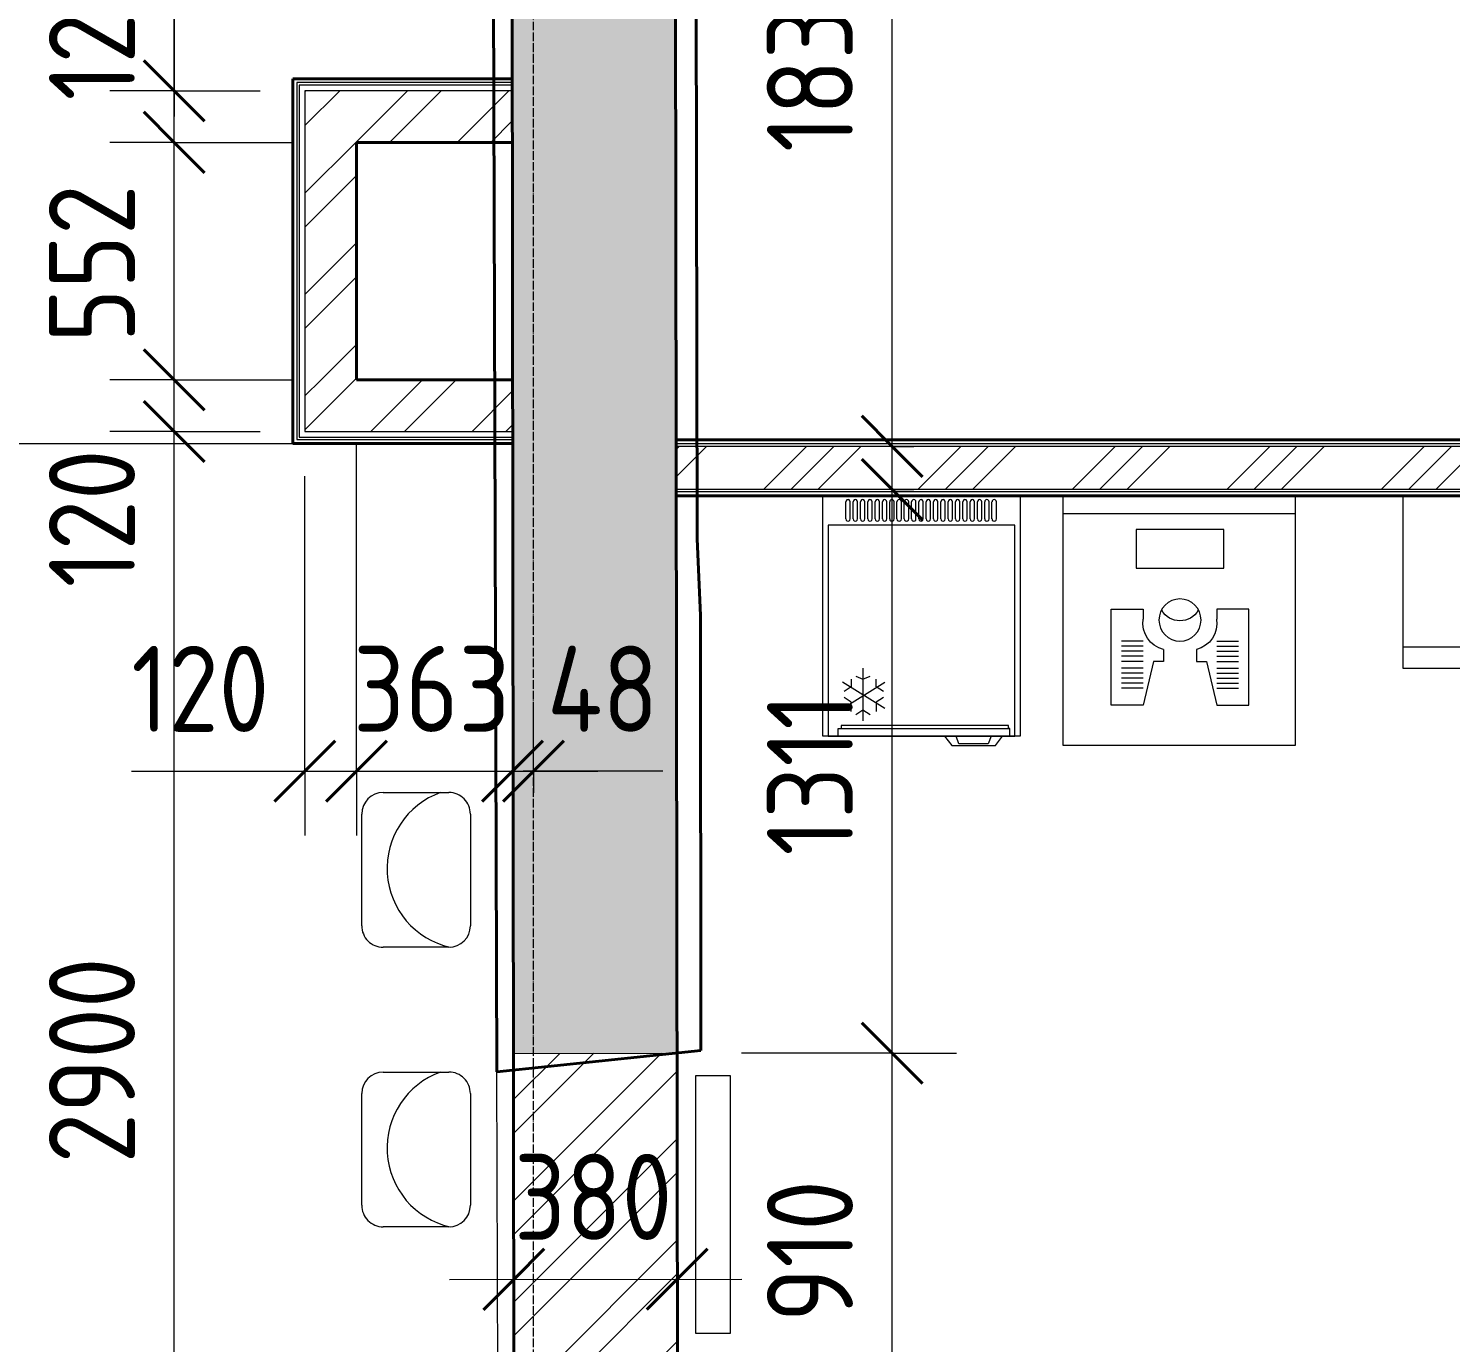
# Model space of a CAD drawing. Header units: millimetres. Extents: x -11886 to 68941, y -8130 to 45506.
# Drawn here: x 48235 to 51543, y 14618 to 17674 of the extents above; entities that cross this region are included whole.
import ezdxf

# ---------------------------------------------------------------- set-up
doc = ezdxf.new("R2010")
doc.units = ezdxf.units.MM
doc.linetypes.add('ADSK_Линия сетки', pattern=[25, 20, -2.5, 0, -2.5])
for name, color, linetype, lineweight in [('Оси', 7, 'Continuous', 9), ('Перекрытие', 7, 'Continuous', 18), ('Размеры', 7, 'Continuous', 9), ('Размеры-100', 7, 'Continuous', 9), ('Стены', 7, 'Continuous', 18), ('Стены внутренние', 7, 'Continuous', 18), ('Стены штриховка', 7, 'Continuous', 18)]:
    doc.layers.add(name, color=color, linetype=linetype, lineweight=lineweight)
for name, color, linetype, lineweight, true_color in [('Стены разрез', 7, 'Continuous', 40, 0xbb5389), ('ТХ', 5, 'Continuous', 9, 0x0000ff), ('ТХ 1 этаж_dwg', 7, 'Continuous', 9, 0x767676)]:
    doc.layers.add(name, color=color, linetype=linetype, lineweight=lineweight, true_color=true_color)
doc.styles.add('GOST Common_1', font='GOST_Common.ttf', dxfattribs={"width": 0.9, "height": 200})
doc.dimstyles.new('ADSK_Основной_2_мм_Округление_до_1_мм_1', dxfattribs={"dimscale": 304.8, "dimtxt": 201.142999, "dimasz": 0.463911, "dimexe": 0.492126, "dimexo": 0.492126, "dimgap": 0.098425, "dimtad": 1, "dimdec": 0, "dimdsep": 46, "dimtxsty": 'GOST Common_1', "dimblk1": 'OBLIQUE', "dimblk2": 'OBLIQUE', "dimsah": 1, "dimcen": 0.09, "dimdle": 0.492126, "dimazin": 2, "dimtfac": 1, "dimtdec": 4, "dimtix": 1, "dimtmove": 1, "dimatfit": 3, "dimfxl": 1, "dimtvp": 1, "dimtolj": 1, "dimtzin": 0, "dimlwd": 20, "dimlwe": 20, "dimarcsym": 2})
doc.dimstyles.new('ADSK_Основной_2_мм_Округление_до_1_мм_2', dxfattribs={"dimscale": 304.8, "dimtxt": 201.142999, "dimasz": 0.463911, "dimexe": 0.492126, "dimexo": 0.492126, "dimgap": 0.098425, "dimtad": 1, "dimdec": 0, "dimdsep": 46, "dimtxsty": 'GOST Common_1', "dimblk1": 'OBLIQUE', "dimblk2": 'OBLIQUE', "dimsah": 1, "dimcen": 0.09, "dimdle": 0.492126, "dimazin": 2, "dimtfac": 1, "dimtdec": 4, "dimtix": 1, "dimtmove": 0, "dimatfit": 3, "dimfxl": 1, "dimtvp": 1, "dimtolj": 1, "dimtzin": 0, "dimlwd": 20, "dimlwe": 20, "dimarcsym": 2})
doc.dimstyles.new('ADSK_Основной_2_мм_Округление_до_1_мм_3', dxfattribs={"dimscale": 304.8, "dimtxt": 201.142999, "dimasz": 0.463911, "dimexe": 0.492126, "dimexo": 0.492126, "dimgap": 0.098425, "dimtad": 1, "dimdec": 0, "dimdsep": 46, "dimtxsty": 'GOST Common_1', "dimblk1": 'OBLIQUE', "dimblk2": 'OBLIQUE', "dimsah": 1, "dimcen": 0.09, "dimdle": 0.492126, "dimazin": 2, "dimtfac": 1, "dimtdec": 4, "dimtix": 1, "dimtmove": 0, "dimatfit": 3, "dimfxl": 1, "dimtvp": 1, "dimtolj": 1, "dimtzin": 0, "dimlwd": 20, "dimlwe": 20, "dimarcsym": 2})
pattern_1 = [(45, (0, 0), (-117.8655, 117.8655), []), (45, (78.58, 0), (-117.8655, 117.8655), [])]

# ---------------------------------------------------------------- blocks, each defined once
blk = doc.blocks.new('Существующие стены 1 эт - Существующие стены 1 эт-653793-01 План 1-го этажа кладочный')
at = {"layer": 'Стены', "color": 243, "true_color": 0xbb5389}
for p, q in [((49325, 15247.1), (49363.8, 15251.2)), ((49327.5, 14426.6), (49325, 15247.1))]:
    blk.add_line(p, q, dxfattribs=at)
at = {"layer": 'Стены разрез'}
for p, q in [((49314.9, 18536.2), (49325, 15247.1)), ((49790.8, 16486.8), (49786.6, 18537.6)), ((49798.4, 16308.4), (49790.8, 16486.8)), ((49799.1, 15297), (49798.4, 16308.4)), ((49799.1, 15297), (49325, 15247.1))]:
    blk.add_line(p, q, dxfattribs=at)
blk = doc.blocks.new('ТХ 1 этаж_dwg_Холодильник фармацевтический-2118406-01 План 1-го этажа кладочный')
at = {"layer": 'ТХ', "color": 253, "true_color": 0xa0a0a0}
for p, q in [((168137.8, -54339.7), (168137.8, -54300.3)), ((168148, -54339.7), (168148, -54300.3)), ((168154.8, -54339.7), (168154.8, -54300.3)), ((168165, -54339.7), (168165, -54300.3)), ((168171.8, -54339.7), (168171.8, -54300.3)), ((168182, -54339.7), (168182, -54300.3)), ((168188.8, -54339.7), (168188.8, -54300.3)), ((168199, -54339.7), (168199, -54300.3)), ((168205.8, -54339.7), (168205.8, -54300.3)), ((168216, -54339.7), (168216, -54300.3)), ((168222.8, -54339.7), (168222.8, -54300.3)), ((168233, -54339.7), (168233, -54300.3)), ((168239.8, -54339.7), (168239.8, -54300.3)), ((168250, -54339.7), (168250, -54300.3)), ((168256.8, -54339.7), (168256.8, -54300.3)), ((168267, -54339.7), (168267, -54300.3)), ((168273.8, -54339.7), (168273.8, -54300.3)), ((168284, -54339.7), (168284, -54300.3)), ((168290.8, -54339.7), (168290.8, -54300.3)), ((168301, -54339.7), (168301, -54300.3)), ((168307.8, -54339.7), (168307.8, -54300.3)), ((168318, -54339.7), (168318, -54300.3)), ((168324.8, -54339.7), (168324.8, -54300.3)), ((168335, -54339.7), (168335, -54300.3)), ((168341.8, -54339.7), (168341.8, -54300.3)), ((168352, -54339.7), (168352, -54300.3)), ((168358.8, -54339.7), (168358.8, -54300.3)), ((168369, -54339.7), (168369, -54300.3)), ((168375.8, -54339.7), (168375.8, -54300.3)), ((168386, -54339.7), (168386, -54300.3)), ((168392.8, -54339.7), (168392.8, -54300.3)), ((168403, -54339.7), (168403, -54300.3)), ((168409.8, -54339.7), (168409.8, -54300.3)), ((168420, -54339.7), (168420, -54300.3)), ((168426.8, -54339.7), (168426.8, -54300.3)), ((168437, -54339.7), (168437, -54300.3)), ((168443.8, -54339.7), (168443.8, -54300.3)), ((168454, -54339.7), (168454, -54300.3)), ((168460.8, -54339.7), (168460.8, -54300.3)), ((168471, -54339.7), (168471, -54300.3)), ((168477.8, -54339.7), (168477.8, -54300.3)), ((168488, -54339.7), (168488, -54300.3)), ((168177.7, -54687.1), (168177.7, -54809)), ((168130.3, -54780.3), (168228.6, -54719.3)), ((168228.6, -54780.3), (168130.3, -54719.3))]:
    blk.add_line(p, q, dxfattribs=at)
at = {"layer": 'ТХ', "color": 253, "true_color": 0xa0a0a0, "flags": 128}
for points in [[(168084.3, -54286.9), (168543.3, -54286.9), (168543.3, -54844.9), (168084.3, -54844.9)], [(168096.8, -54844.9), (168530.8, -54844.9), (168530.8, -54353.9), (168096.8, -54353.9)]]:
    blk.add_lwpolyline(points, close=True, dxfattribs=at)
for points in [[(168150.6, -54712.2), (168150.6, -54730.1), (168133.7, -54740.9)], [(168160.8, -54705), (168177.7, -54712.2), (168194.7, -54705)], [(168225.2, -54740.9), (168208.2, -54730.1), (168208.2, -54712.2)], [(168150.6, -54787.5), (168150.6, -54766), (168133.7, -54755.2)], [(168225.2, -54755.2), (168208.2, -54766), (168208.2, -54787.5)], [(168160.8, -54794.7), (168177.7, -54783.9), (168194.7, -54794.7)], [(168367.1, -54844.9), (168384.1, -54866.4), (168485.7, -54866.4), (168502.6, -54844.9), (168519.6, -54844.9), (168120.2, -54844.9), (168120.2, -54827), (168519.6, -54827)], [(168533.1, -54844.9), (168519.6, -54844.9), (168519.6, -54827), (168516.2, -54827), (168516.2, -54819.8), (168126.9, -54819.8), (168126.9, -54827)], [(168475.5, -54844.9), (168468.8, -54862.8), (168434.9, -54862.8), (168401, -54862.8), (168394.2, -54844.9)]]:
    blk.add_lwpolyline(points, dxfattribs=at)
at = {"layer": 'ТХ', "color": 253, "true_color": 0xa0a0a0}
for centre, start_param, end_param in [((168142.9, -54300.3), 4.712387, 7.853984), ((168159.9, -54300.3), 4.712387, 7.853984), ((168176.9, -54300.3), 4.712387, 7.853984), ((168193.9, -54300.3), 4.712387, 7.853984), ((168210.9, -54300.3), 4.712387, 7.853984), ((168227.9, -54300.3), 4.712387, 7.853984), ((168244.9, -54300.3), 4.712387, 7.853984), ((168261.9, -54300.3), 4.712387, 7.853984), ((168278.9, -54300.3), 4.712387, 7.853984), ((168295.9, -54300.3), 4.712387, 7.853984), ((168312.9, -54300.3), 4.712387, 7.853984), ((168329.9, -54300.3), 4.712387, 7.853984), ((168346.9, -54300.3), 4.712387, 7.853984), ((168363.9, -54300.3), 4.712387, 7.853984), ((168380.9, -54300.3), 4.712387, 7.853984), ((168397.9, -54300.3), 4.712387, 7.853984), ((168414.9, -54300.3), 4.712387, 7.853984), ((168431.9, -54300.3), 4.712387, 7.853984), ((168448.9, -54300.3), 4.712387, 7.853984), ((168465.9, -54300.3), 4.712387, 7.853984), ((168482.9, -54300.3), 4.712387, 7.853984), ((168142.9, -54339.7), 1.570794, 4.712391), ((168159.9, -54339.7), 1.570794, 4.712391), ((168176.9, -54339.7), 1.570794, 4.712391), ((168193.9, -54339.7), 1.570794, 4.712391), ((168210.9, -54339.7), 1.570794, 4.712391), ((168227.9, -54339.7), 1.570794, 4.712391), ((168244.9, -54339.7), 1.570794, 4.712391), ((168261.9, -54339.7), 1.570794, 4.712391), ((168278.9, -54339.7), 1.570794, 4.712391), ((168295.9, -54339.7), 1.570794, 4.712391), ((168312.9, -54339.7), 1.570794, 4.712391), ((168329.9, -54339.7), 1.570794, 4.712391), ((168346.9, -54339.7), 1.570794, 4.712391), ((168363.9, -54339.7), 1.570794, 4.712391), ((168380.9, -54339.7), 1.570794, 4.712391), ((168397.9, -54339.7), 1.570794, 4.712391), ((168414.9, -54339.7), 1.570794, 4.712391), ((168431.9, -54339.7), 1.570794, 4.712391), ((168448.9, -54339.7), 1.570794, 4.712391), ((168465.9, -54339.7), 1.570794, 4.712391), ((168482.9, -54339.7), 1.570794, 4.712391)]:
    blk.add_ellipse(centre, major_axis=(0, 5.38), ratio=0.944444, start_param=start_param, end_param=end_param, dxfattribs=at)
blk = doc.blocks.new('ТХ 1 этаж_dwg_Весы электронные с ростомером-2118410-01 План 1-го этажа кладочный')
at = {"layer": 'ТХ', "color": 253, "true_color": 0xa0a0a0}
for p, q in [((35.1, 261.2), (-15.9, 261.2)), ((35.1, 249.5), (-15.9, 249.5)), ((35.1, 237.7), (-15.9, 237.7)), ((205.7, 261.2), (256.7, 261.2)), ((205.7, 249.5), (256.7, 249.5)), ((205.7, 237.7), (256.7, 237.7)), ((35.1, 225.9), (-15.9, 225.9)), ((35.1, 214.2), (-15.9, 214.2)), ((205.7, 225.9), (256.7, 225.9)), ((205.7, 214.2), (256.7, 214.2)), ((35.1, 198.5), (-15.9, 198.5)), ((35.1, 186.7), (-15.9, 186.7)), ((35.1, 174.9), (-15.9, 174.9)), ((205.7, 198.5), (256.7, 198.5)), ((205.7, 186.7), (256.7, 186.7)), ((205.7, 174.9), (256.7, 174.9)), ((35.1, 163.2), (-15.9, 163.2)), ((35.1, 151.4), (-15.9, 151.4)), ((205.7, 163.2), (256.7, 163.2)), ((205.7, 151.4), (256.7, 151.4))]:
    blk.add_line(p, q, dxfattribs=at)
at = {"layer": 'ТХ', "color": 253, "true_color": 0xa0a0a0, "flags": 128}
for points in [[(388.5, -145.5), (388.5, 394.5), (-151.5, 394.5), (-151.5, -145.5)], [(388.5, -185.5), (388.5, 394.5), (-151.5, 394.5), (-151.5, -185.5)], [(18.1, -18), (222.7, -18), (222.7, -107.8), (18.1, -107.8)]]:
    blk.add_lwpolyline(points, close=True, dxfattribs=at)
for points in [[(82.1, 171), (82.1, 198.5), (58.6, 198.5), (35.1, 300.5), (-39.5, 300.5), (-39.5, 76.9), (35.1, 76.9), (35.1, 100.4)], [(158.6, 171), (158.6, 198.5), (182.2, 198.5), (205.7, 300.5), (280.2, 300.5), (280.2, 76.9), (205.7, 76.9), (205.7, 100.4)]]:
    blk.add_lwpolyline(points, dxfattribs=at)
at = {"layer": 'ТХ', "color": 253, "true_color": 0xa0a0a0}
blk.add_circle((120.4, 102.4), 49, dxfattribs=at)
for centre, radius, start, end in [((97, 110.1), 62.7, 103.7504, 188.8695), ((143.7, 110.1), 62.7, 351.1305, 76.2496), ((120.4, 55.3), 49, 29.9982, 150.0018)]:
    blk.add_arc(centre, radius, start, end, dxfattribs=at)
blk = doc.blocks.new('ТХ 1 этаж_dwg_Шкаф для одежды мед-2118415-01 План 1-го этажа кладочный')
at = {"layer": 'ТХ', "color": 253, "true_color": 0xa0a0a0}
for p, q in [((54612.6, 11544.8), (54612.6, 10754.8)), ((54612.6, 11149.8), (54662.6, 11149.8))]:
    blk.add_line(p, q, dxfattribs=at)
at = {"layer": 'ТХ', "color": 253, "true_color": 0xa0a0a0, "flags": 128}
blk.add_lwpolyline([(54662.6, 11544.8), (54662.6, 10754.8), (54262.6, 10754.8), (54262.6, 11544.8)], close=True, dxfattribs=at)
blk = doc.blocks.new('ТХ 1 этаж_dwg_Аппарат-2118416-01 План 1-го этажа кладочный')
at = {"layer": 'ТХ', "color": 253, "true_color": 0xa0a0a0, "flags": 128}
blk.add_lwpolyline([(54735.004999, 10525), (54735.004999, 10605), (55335.004999, 10605), (55335.004999, 10525)], close=True, dxfattribs=at)
blk = doc.blocks.new('ТХ 1 этаж_dwg_Электросушитель-2118426-01 План 1-го этажа кладочный')
at = {"layer": 'ТХ', "color": 253, "true_color": 0xa0a0a0}
for p, q in [((14845.2, 10699.4), (15105, 10699.4)), ((14795.2, 10496.6), (14795.2, 10649.4)), ((15155, 10649.4), (15155, 10496.6)), ((15105, 10446.6), (14845.2, 10446.6))]:
    blk.add_line(p, q, dxfattribs=at)
for centre, radius, start, end in [((14845.2, 10649.4), 50, 90, 180), ((15105, 10649.4), 50, 0, 90), ((14978.3, 10452.8), 187.6, 19.6167, 167.3478), ((14845.2, 10496.6), 50, 180, 270), ((15105, 10496.6), 50, 270, 360)]:
    blk.add_arc(centre, radius, start, end, dxfattribs=at)
blk = doc.blocks.new('ТХ 1 этаж_dwg-2084881-01 План 1-го этажа кладочный')
blk.add_blockref('ТХ 1 этаж_dwg_Холодильник фармацевтический-2118406-01 План 1-го этажа кладочный', (0, 0))
at = {"extrusion": (0, 0, -1)}
for name, p, zscale, rotation in [('ТХ 1 этаж_dwg_Весы электронные с ростомером-2118410-01 План 1-го этажа кладочный', (-168794.7, -54472.4), -0.9999999999999999, 180.0000012074183), ('ТХ 1 этаж_dwg_Шкаф для одежды мед-2118415-01 План 1-го этажа кладочный', (-180978.1, -24.2), -1, 270)]:
    blk.add_blockref(name, p, dxfattribs=dict(at, zscale=zscale, rotation=rotation))
for name, p, rotation in [('ТХ 1 этаж_dwg_Электросушитель-2118426-01 План 1-го этажа кладочный', (177711.1, -70130.9), 89.99999999999999), ('ТХ 1 этаж_dwg_Электросушитель-2118426-01 План 1-го этажа кладочный', (177711.1, -70780.9), 89.99999999999999), ('ТХ 1 этаж_dwg_Аппарат-2118416-01 План 1-го этажа кладочный', (157264.1, -898.8), 270)]:
    blk.add_blockref(name, p, dxfattribs=dict(rotation=rotation))
blk = doc.blocks.new('DIMBLOCK479-01 План 1-го этажа кладочный')
at = {"layer": 'Размеры-100', "lineweight": 40, "transparency": 16777216}
for p, q in [((48574.4, 16736.5), (48503.7, 16807.2)), ((48574.4, 16736.5), (48645.1, 16665.8)), ((48574.4, 13836.9), (48503.7, 13907.6)), ((48574.4, 13836.9), (48645.1, 13766.2))]:
    blk.add_line(p, q, dxfattribs=at)
at = {"layer": 'Размеры-100', "lineweight": 20, "transparency": 16777216}
for p, q in [((48574.4, 16736.5), (48424.4, 16736.5)), ((48574.4, 13836.9), (48574.4, 16736.5)), ((48574.4, 16736.5), (48774.4, 16736.5)), ((48574.4, 13836.9), (48424.4, 13836.9)), ((48574.4, 13836.9), (48805.7, 13836.9))]:
    blk.add_line(p, q, dxfattribs=at)
at = {"layer": 'Размеры-100', "color": 0, "lineweight": 20, "transparency": 16777216, "insert": (48283, 15034.4), "char_height": 200, "width": 605.475, "attachment_point": 1, "rotation": 90, "line_spacing_factor": 1.022761, "style": 'GOST Common_1'}
blk.add_mtext('2900', dxfattribs=at)
blk = doc.blocks.new('_Oblique')
at = {"color": 0, "linetype": 'ByBlock', "lineweight": -2}
blk.add_line((-0.5, -0.5), (0.5, 0.5), dxfattribs=at)
blk = doc.blocks.new('DIMBLOCK480-01 План 1-го этажа кладочный')
at = {"layer": 'Размеры-100', "lineweight": 40, "transparency": 16777216}
for p, q in [((48574.4, 16856.5), (48503.7, 16927.2)), ((48574.4, 16856.5), (48645.1, 16785.8)), ((48574.4, 16736.5), (48503.7, 16807.2)), ((48574.4, 16736.5), (48645.1, 16665.8))]:
    blk.add_line(p, q, dxfattribs=at)
at = {"layer": 'Размеры-100', "lineweight": 20, "transparency": 16777216}
for p, q in [((48574.4, 16856.5), (48424.4, 16856.5)), ((48574.4, 16736.5), (48574.4, 16856.5)), ((48574.4, 16856.5), (48848.4, 16856.5)), ((48574.4, 16714.8), (48574.4, 16796.5)), ((48574.4, 16736.5), (48424.4, 16736.5)), ((48574.4, 16736.5), (48774.4, 16736.5)), ((48574.4, 16373.9), (48574.4, 16714.8))]:
    blk.add_line(p, q, dxfattribs=at)
at = {"layer": 'Размеры-100', "color": 0, "lineweight": 20, "transparency": 16777216, "insert": (48283, 16373.9), "char_height": 200, "width": 409.104, "attachment_point": 1, "rotation": 90, "line_spacing_factor": 1.022761, "style": 'GOST Common_1'}
blk.add_mtext('120', dxfattribs=at)
blk = doc.blocks.new('DIMBLOCK481-01 План 1-го этажа кладочный')
at = {"layer": 'Размеры-100', "lineweight": 40, "transparency": 16777216}
for p, q in [((48574.4, 17408.7), (48503.7, 17479.4)), ((48574.4, 17408.7), (48645.1, 17338)), ((48574.4, 16856.5), (48503.7, 16927.2)), ((48574.4, 16856.5), (48645.1, 16785.8))]:
    blk.add_line(p, q, dxfattribs=at)
at = {"layer": 'Размеры-100', "lineweight": 20, "transparency": 16777216}
for p, q in [((48574.4, 17408.7), (48424.4, 17408.7)), ((48574.4, 16856.5), (48574.4, 17408.7)), ((48574.4, 17408.7), (48848.4, 17408.7)), ((48574.4, 16856.5), (48424.4, 16856.5)), ((48574.4, 16856.5), (48848.4, 16856.5))]:
    blk.add_line(p, q, dxfattribs=at)
at = {"layer": 'Размеры-100', "color": 0, "lineweight": 20, "transparency": 16777216, "insert": (48283, 16943.4), "char_height": 200, "width": 454.106, "attachment_point": 1, "rotation": 90, "line_spacing_factor": 1.022761, "style": 'GOST Common_1'}
blk.add_mtext('552', dxfattribs=at)
blk = doc.blocks.new('DIMBLOCK482-01 План 1-го этажа кладочный')
at = {"layer": 'Размеры-100', "lineweight": 20, "transparency": 16777216}
for p, q in [((48574.4, 17846.8), (48574.4, 17505.9)), ((48574.4, 17528.7), (48424.4, 17528.7)), ((48574.4, 17408.7), (48574.4, 17528.7)), ((48574.4, 17528.7), (48774.4, 17528.7)), ((48574.4, 17505.9), (48574.4, 17468.7)), ((48574.4, 17408.7), (48424.4, 17408.7)), ((48574.4, 17408.7), (48848.4, 17408.7))]:
    blk.add_line(p, q, dxfattribs=at)
at = {"layer": 'Размеры-100', "lineweight": 40, "transparency": 16777216}
for p, q in [((48574.4, 17528.7), (48503.7, 17599.4)), ((48574.4, 17528.7), (48645.1, 17458)), ((48574.4, 17408.7), (48503.7, 17479.4)), ((48574.4, 17408.7), (48645.1, 17338))]:
    blk.add_line(p, q, dxfattribs=at)
at = {"layer": 'Размеры-100', "color": 0, "lineweight": 20, "transparency": 16777216, "insert": (48283, 17505.9), "char_height": 200, "width": 409.104, "attachment_point": 1, "rotation": 90, "line_spacing_factor": 1.022761, "style": 'GOST Common_1'}
blk.add_mtext('120', dxfattribs=at)
blk = doc.blocks.new('DIMBLOCK483-01 План 1-го этажа кладочный')
at = {"layer": 'Размеры-100', "lineweight": 40, "transparency": 16777216}
for p, q in [((48574.4, 19853.9), (48503.7, 19924.6)), ((48574.4, 19853.9), (48645.1, 19783.2)), ((48574.4, 17528.7), (48503.7, 17599.4)), ((48574.4, 17528.7), (48645.1, 17458))]:
    blk.add_line(p, q, dxfattribs=at)
at = {"layer": 'Размеры-100', "lineweight": 20, "transparency": 16777216}
for p, q in [((48574.4, 19853.9), (48424.4, 19853.9)), ((48574.4, 17528.7), (48574.4, 19853.9)), ((48574.4, 19853.9), (48866.9, 19853.9)), ((48574.4, 17528.7), (48424.4, 17528.7)), ((48574.4, 17528.7), (48774.4, 17528.7))]:
    blk.add_line(p, q, dxfattribs=at)
at = {"layer": 'Размеры-100', "color": 0, "lineweight": 20, "transparency": 16777216, "insert": (48283, 18439), "char_height": 200, "width": 605.475, "attachment_point": 1, "rotation": 90, "line_spacing_factor": 1.022761, "style": 'GOST Common_1'}
blk.add_mtext('2325', dxfattribs=at)
blk = doc.blocks.new('DIMBLOCK537-01 План 1-го этажа кладочный')
at = {"layer": 'Размеры-100', "lineweight": 40, "transparency": 16777216}
for p, q in [((50244.4, 18537.6), (50173.7, 18608.3)), ((50244.4, 18537.6), (50315.1, 18466.9)), ((50244.4, 16701.8), (50173.7, 16772.5)), ((50244.4, 16701.8), (50315.1, 16631.1))]:
    blk.add_line(p, q, dxfattribs=at)
at = {"layer": 'Размеры-100', "lineweight": 20, "transparency": 16777216}
for p, q in [((50244.4, 18537.6), (49889.1, 18537.6)), ((50244.4, 16551.8), (50244.4, 18537.6)), ((50244.4, 18537.6), (50394.4, 18537.6)), ((50244.4, 16701.8), (50094.4, 16701.8)), ((50244.4, 16701.8), (50294.5, 16701.8))]:
    blk.add_line(p, q, dxfattribs=at)
at = {"layer": 'Размеры-100', "color": 0, "lineweight": 20, "transparency": 16777216, "insert": (49953.1, 17386.1), "char_height": 200, "width": 560.473, "attachment_point": 1, "rotation": 90, "line_spacing_factor": 1.022761, "style": 'GOST Common_1'}
blk.add_mtext('1836', dxfattribs=at)
blk = doc.blocks.new('DIMBLOCK729-01 План 1-го этажа кладочный')
at = {"layer": 'Размеры-100', "lineweight": 20, "transparency": 16777216}
for p, q in [((48998.4, 15946.6), (48998.4, 16706.5)), ((48878.4, 15946.6), (48878.4, 16632.5)), ((48474.7, 15946.6), (48815.6, 15946.6)), ((48728.4, 15946.6), (48998.4, 15946.6)), ((48815.6, 15946.6), (48938.4, 15946.6)), ((48878.4, 15946.6), (48878.4, 15796.6)), ((48998.4, 15946.6), (48998.4, 15796.6))]:
    blk.add_line(p, q, dxfattribs=at)
at = {"layer": 'Размеры-100', "lineweight": 40, "transparency": 16777216}
for p, q in [((48878.4, 15946.6), (48949.1, 16017.3)), ((48998.4, 15946.6), (49069.1, 16017.3)), ((48878.4, 15946.6), (48807.7, 15875.9)), ((48998.4, 15946.6), (48927.7, 15875.9))]:
    blk.add_line(p, q, dxfattribs=at)
at = {"layer": 'Размеры-100', "color": 0, "lineweight": 20, "transparency": 16777216, "insert": (48474.7, 16237.9), "char_height": 200, "width": 409.104, "attachment_point": 1, "line_spacing_factor": 1.022761, "style": 'GOST Common_1'}
blk.add_mtext('120', dxfattribs=at)
blk = doc.blocks.new('DIMBLOCK730-01 План 1-го этажа кладочный')
at = {"layer": 'Размеры-100', "lineweight": 20, "transparency": 16777216}
for p, q in [((48998.4, 15946.6), (48998.4, 16706.5)), ((49361.5, 15946.6), (49361.5, 16706.5)), ((48998.4, 15946.6), (49361.5, 15946.6)), ((48998.4, 15946.6), (48998.4, 15796.6)), ((49361.5, 15946.6), (49361.5, 15796.6))]:
    blk.add_line(p, q, dxfattribs=at)
at = {"layer": 'Размеры-100', "lineweight": 40, "transparency": 16777216}
for p, q in [((48998.4, 15946.6), (49069.1, 16017.3)), ((49361.5, 15946.6), (49432.2, 16017.3)), ((48998.4, 15946.6), (48927.7, 15875.9)), ((49361.5, 15946.6), (49290.8, 15875.9))]:
    blk.add_line(p, q, dxfattribs=at)
at = {"layer": 'Размеры-100', "color": 0, "lineweight": 20, "transparency": 16777216, "insert": (48990.7, 16237.9), "char_height": 200, "width": 454.106, "attachment_point": 1, "line_spacing_factor": 1.022761, "style": 'GOST Common_1'}
blk.add_mtext('363', dxfattribs=at)
blk = doc.blocks.new('DIMBLOCK731-01 План 1-го этажа кладочный')
at = {"layer": 'Размеры-100', "lineweight": 20, "transparency": 16777216}
for p, q in [((49361.5, 15946.6), (49361.5, 16706.5)), ((49409.9, 15946.6), (49409.9, 16096.6)), ((49361.5, 15946.6), (49559.9, 15946.6)), ((49361.5, 15946.6), (49361.5, 15796.6)), ((49441.7, 15946.6), (49385.7, 15946.6)), ((49409.9, 15946.6), (49409.9, 15896.5)), ((49711, 15946.6), (49441.7, 15946.6))]:
    blk.add_line(p, q, dxfattribs=at)
at = {"layer": 'Размеры-100', "lineweight": 40, "transparency": 16777216}
for p, q in [((49361.5, 15946.6), (49432.2, 16017.3)), ((49409.9, 15946.6), (49480.6, 16017.3)), ((49361.5, 15946.6), (49290.8, 15875.9)), ((49409.9, 15946.6), (49339.2, 15875.9))]:
    blk.add_line(p, q, dxfattribs=at)
at = {"layer": 'Размеры-100', "color": 0, "lineweight": 20, "transparency": 16777216, "insert": (49441.7, 16237.9), "char_height": 200, "width": 323.192, "attachment_point": 1, "line_spacing_factor": 1.022761, "style": 'GOST Common_1'}
blk.add_mtext('48', dxfattribs=at)
blk = doc.blocks.new('DIMBLOCK744-01 План 1-го этажа кладочный')
at = {"layer": 'Размеры-100', "lineweight": 40, "transparency": 16777216}
for p, q in [((50244.4, 15290.8), (50173.7, 15361.5)), ((50244.4, 15290.8), (50315.1, 15220.1)), ((50244.4, 14381.1), (50173.7, 14451.8)), ((50244.4, 14381.1), (50315.1, 14310.4))]:
    blk.add_line(p, q, dxfattribs=at)
at = {"layer": 'Размеры-100', "lineweight": 20, "transparency": 16777216}
for p, q in [((50244.4, 15290.8), (49893.7, 15290.8)), ((50244.4, 14231.1), (50244.4, 15290.8)), ((50244.4, 15290.8), (50394.4, 15290.8)), ((50244.4, 14381.1), (49895, 14381.1)), ((50244.4, 14381.1), (50394.4, 14381.1))]:
    blk.add_line(p, q, dxfattribs=at)
at = {"layer": 'Размеры-100', "color": 0, "lineweight": 20, "transparency": 16777216, "insert": (49953.1, 14665.5), "char_height": 200, "width": 409.104, "attachment_point": 1, "rotation": 90, "line_spacing_factor": 1.022761, "style": 'GOST Common_1'}
blk.add_mtext('910', dxfattribs=at)
blk = doc.blocks.new('DIMBLOCK745-01 План 1-го этажа кладочный')
at = {"layer": 'Размеры-100', "lineweight": 20, "transparency": 16777216}
for p, q in [((50244.4, 15290.8), (50244.4, 16751.6)), ((50244.4, 16601.8), (50094.4, 16601.8)), ((50244.4, 16601.8), (50294.5, 16601.8)), ((50244.4, 15290.8), (49893.7, 15290.8)), ((50244.4, 15290.8), (50394.4, 15290.8))]:
    blk.add_line(p, q, dxfattribs=at)
at = {"layer": 'Размеры-100', "lineweight": 40, "transparency": 16777216}
for p, q in [((50244.4, 16601.6), (50173.7, 16672.3)), ((50244.4, 16601.6), (50315.1, 16530.9)), ((50244.4, 15290.8), (50173.7, 15361.5)), ((50244.4, 15290.8), (50315.1, 15220.1))]:
    blk.add_line(p, q, dxfattribs=at)
at = {"layer": 'Размеры-100', "color": 0, "lineweight": 20, "transparency": 16777216, "insert": (49953.1, 15750.2), "char_height": 200, "width": 470.47, "attachment_point": 1, "rotation": 90, "line_spacing_factor": 1.022761, "style": 'GOST Common_1'}
blk.add_mtext('1311', dxfattribs=at)
blk = doc.blocks.new('DIMBLOCK747-01 План 1-го этажа кладочный')
at = {"layer": 'Размеры-100', "lineweight": 20, "transparency": 16777216}
for p, q in [((49364.5, 14764.8), (49364.2, 14914.8)), ((49744.5, 14765.4), (49744.2, 14915.4)), ((49214.5, 14764.6), (49894.5, 14765.6)), ((49364.5, 14764.8), (49364.5, 14714.8)), ((49744.5, 14765.4), (49744.5, 14715.4))]:
    blk.add_line(p, q, dxfattribs=at)
at = {"layer": 'Размеры-100', "lineweight": 40, "transparency": 16777216}
for p, q in [((49364.5, 14764.8), (49435.1, 14835.6)), ((49744.5, 14765.4), (49815.1, 14836.2)), ((49364.5, 14764.8), (49293.9, 14694)), ((49744.5, 14765.4), (49673.9, 14694.6))]:
    blk.add_line(p, q, dxfattribs=at)
at = {"layer": 'Размеры-100', "color": 0, "lineweight": 20, "transparency": 16777216, "insert": (49364.8, 15056.2), "char_height": 200, "width": 454.106, "attachment_point": 1, "rotation": 0.0809, "line_spacing_factor": 1.022761, "style": 'GOST Common_1'}
blk.add_mtext('380', dxfattribs=at)

msp = doc.modelspace()

# ---------------------------------------------------------------- hatches: boundary and pattern name
at = {"layer": 'Стены внутренние', "true_color": 0xc0c0c0}
h = msp.add_hatch(color=9, dxfattribs=at)
h.paths.add_polyline_path([(49361.8, 16651.5), (49741.8, 16652.1), (49739.1, 18537.6), (49359.1, 18536.2), (49360.5, 17538.8)])
h.paths.add_polyline_path([(49357.2, 19937.2), (49737.2, 19937.8), (49736.5, 20381.1), (49356.5, 20381.9), (49357.2, 19937.8)])
at = {"layer": 'Стены внутренние', "lineweight": 9}
h = msp.add_hatch(dxfattribs=at)
h.set_pattern_fill('FP_1', color=256, style=0, pattern_type=2)
h.set_pattern_definition(pattern_1)
h.paths.add_polyline_path([(49314.9, 17408.7), (49360.7, 17408.7), (49360.6, 17528.7), (48878.4, 17528.7), (48878.4, 17408.7), (48998.4, 17408.7)])
h = msp.add_hatch(dxfattribs=at)
h.set_pattern_fill('FP_1', color=256, style=0, pattern_type=2)
h.set_pattern_definition(pattern_1)
h.paths.add_polyline_path([(48998.4, 16856.5), (48998.4, 17408.7), (48878.4, 17408.7), (48878.4, 16856.5), (48980.6, 16856.5)])
h = msp.add_hatch(dxfattribs=at)
h.set_pattern_fill('FP_1', color=256, style=0, pattern_type=2)
h.set_pattern_definition(pattern_1)
h.paths.add_polyline_path([(49360.6, 16736.5), (49361.7, 16736.5), (49360.6, 16856.5), (48878.4, 16856.5), (48878.4, 16736.5), (49359.1, 16736.5)])
h = msp.add_hatch(dxfattribs=at)
h.set_pattern_fill('FP_3', color=256, style=0, pattern_type=2)
h.set_pattern_definition([(45, (0, 0), (-179.6051, 179.6051), []), (45, (63.5, 0), (0, 359.2102), []), (45, (-63.5, 0), (0, 359.2102), [])])
h.paths.add_polyline_path([(55413.9, 16601.8), (55703.9, 16601.8), (55703.9, 16701.8), (49741.7, 16701.8), (49741.9, 16601.8), (54554.2, 16601.8)])
at = {"layer": 'Стены внутренние', "true_color": 0xc0c0c0}
h = msp.add_hatch(color=9, dxfattribs=at)
h.paths.add_polyline_path([(49671.1, 9042.3), (49752.5, 9042.3), (49749.5, 11165.6), (49369.5, 11164.7), (49372.5, 9042.3), (49551.6, 9042.3)])
h.paths.add_polyline_path([(49368.1, 12195), (49748.1, 12195.6), (49745, 14381.1), (49365, 14380.6), (49368.1, 12195.6)])
h.paths.add_polyline_path([(49363.7, 15290.3), (49743.7, 15291.2), (49741.7, 16652.1), (49361.8, 16651.5), (49363.7, 15333.8)])
at = {"layer": 'Стены внутренние', "lineweight": 9}
h = msp.add_hatch(dxfattribs=at)
h.set_pattern_fill('FP_1', color=256, style=0, pattern_type=2)
h.set_pattern_definition(pattern_1)
h.paths.add_polyline_path([(49365, 14380.6), (49745, 14381.1), (49743.7, 15290.8), (49363.7, 15290.3), (49364.9, 14422.5)])

# ---------------------------------------------------------------- linework, layer by layer
at = {"layer": 'Оси', "linetype": 'ADSK_Линия сетки'}
msp.add_line((49409.9, -7330.4), (49409.9, 44534.8), dxfattribs=at)
at = {"layer": 'Перекрытие', "color": 7, "true_color": 0xffffff}
msp.add_line((47483.3, 16708.5), (48850.4, 16708.5), dxfattribs=at)
at = {"layer": 'Стены внутренние', "lineweight": 40}
for p, q in [((49359.1, 18537), (49365.9, 13716.9)), ((49746.6, 13236.2), (49739.1, 18537.6)), ((48850.4, 17556.7), (48850.4, 16708.5)), ((49360.5, 17556.7), (48850.4, 17556.7)), ((48998.4, 16856.5), (48998.4, 17408.7)), ((48998.4, 17408.7), (49360.7, 17408.7)), ((49361.5, 16856.5), (48998.4, 16856.5)), ((48850.4, 16708.5), (49361.7, 16708.5)), ((55703.9, 16716.8), (49741.7, 16716.8)), ((49741.9, 16586.8), (55703.9, 16586.8))]:
    msp.add_line(p, q, dxfattribs=at)
at = {"layer": 'Стены внутренние'}
msp.add_line((49363.7, 15290.3), (49743.7, 15290.8), dxfattribs=at)
at = {"layer": 'Стены штриховка'}
for p, q in [((48859.4, 17547.7), (48859.4, 16717.5)), ((49360.5, 17547.7), (48859.4, 17547.7)), ((48865.4, 17541.7), (48865.4, 16723.5)), ((49360.5, 17541.7), (48865.4, 17541.7)), ((48878.4, 17528.7), (48878.4, 16736.5)), ((49360.6, 17528.7), (48878.4, 17528.7)), ((48859.4, 16717.5), (49361.7, 16717.5)), ((48865.4, 16723.5), (49361.7, 16723.5)), ((48878.4, 16736.5), (49361.7, 16736.5)), ((55703.9, 16707.8), (49741.7, 16707.8)), ((55703.9, 16701.8), (49741.7, 16701.8)), ((55703.9, 16601.8), (49741.9, 16601.8)), ((55703.9, 16595.8), (49741.9, 16595.8))]:
    msp.add_line(p, q, dxfattribs=at)

# ---------------------------------------------------------------- block references
at = {"layer": 'Стены разрез'}
msp.add_blockref('Существующие стены 1 эт - Существующие стены 1 эт-653793-01 План 1-го этажа кладочный', (0, 0), dxfattribs=at)
at = {"layer": 'ТХ 1 этаж_dwg', "color": 253, "true_color": 0xa0a0a0}
msp.add_blockref('ТХ 1 этаж_dwg-2084881-01 План 1-го этажа кладочный', (-118001.2, 70872.8), dxfattribs=at)

# ---------------------------------------------------------------- dimensions: what is measured, and where the dimension line sits
at = {"layer": 'Размеры', "lineweight": 20}
for base, p1, p2, angle, dimstyle, override, picture, middle in [((48574.4, 19853.9), (48924.4, 17528.7), (49016.9, 19853.9), 90, 'ADSK_Основной_2_мм_Округление_до_1_мм_2', {"dimpost": '<>', "dimfxl": 2327.067968}, 'DIMBLOCK483-01 План 1-го этажа кладочный', (48444.4, 18691.3)), ((50244.4, 18537.6), (50144.5, 16701.8), (49739.1, 18537.6), 90, 'ADSK_Основной_2_мм_Округление_до_1_мм_2', {"dimpost": '<>', "dimfxl": 1879.993374}, 'DIMBLOCK537-01 План 1-го этажа кладочный', (50114.4, 17619.7)), ((48574.4, 17408.7), (48998.4, 16856.5), (48998.4, 17408.7), 90, 'ADSK_Основной_2_мм_Округление_до_1_мм_2', {"dimpost": '<>', "dimfxl": 552.25}, 'DIMBLOCK481-01 План 1-го этажа кладочный', (48444.4, 17132.6)), ((48574.4, 16736.5), (48955.7, 13836.9), (48924.4, 16736.5), 90, 'ADSK_Основной_2_мм_Округление_до_1_мм_2', {"dimpost": '<>', "dimfxl": 2899.770219}, 'DIMBLOCK479-01 План 1-го этажа кладочный', (48444.4, 15286.7)), ((50244.4, 16601.8), (49743.7, 15290.8), (50144.5, 16601.8), 90, 'ADSK_Основной_2_мм_Округление_до_1_мм_3', {"dimpost": '<>', "dimfxl": 1370.852969}, 'DIMBLOCK745-01 План 1-го этажа кладочный', (50114.4, 15946.3)), ((50244.4, 15290.8), (49745, 14381.1), (49743.7, 15290.8), 90, 'ADSK_Основной_2_мм_Округление_до_1_мм_3', {"dimpost": '<>', "dimfxl": 909.68729}, 'DIMBLOCK744-01 План 1-го этажа кладочный', (50114.4, 14836)), ((49744.5, 14765.4), (49364.3, 14864.8), (49744.3, 14865.4), 0.0809, 'ADSK_Основной_2_мм_Округление_до_1_мм_3', {"dimpost": '<>', "dimfxl": 380}, 'DIMBLOCK747-01 План 1-го этажа кладочный', (49554.3, 14895.1))]:
    dim = msp.add_linear_dim(base=base, p1=p1, p2=p2, angle=angle, dimstyle=dimstyle, override=override, dxfattribs=at)
    dim.commit()
    dim.dimension.update_dxf_attribs({"geometry": picture, "text_midpoint": middle})
for base, p1, p2, picture, middle in [((48574.4, 17528.7), (48998.4, 17408.7), (48924.4, 17528.7), 'DIMBLOCK482-01 План 1-го этажа кладочный', (48416.3, 17710.5)), ((48574.4, 16856.5), (48924.4, 16736.5), (48998.4, 16856.5), 'DIMBLOCK480-01 План 1-го этажа кладочный', (48416.3, 16578.4))]:
    dim = msp.add_linear_dim(base=base, p1=p1, p2=p2, angle=90, dimstyle='ADSK_Основной_2_мм_Округление_до_1_мм_1', override={"dimpost": '<>', "dimfxl": 140.982268}, dxfattribs=at)
    dim.commit()
    dim.dimension.update_dxf_attribs({"geometry": picture, "text_midpoint": middle, "dimtype": 160, "text_rotation": 90})
for base, p1, p2, override, picture, middle in [((48998.4, 15946.6), (48878.4, 16782.5), (48998.4, 16856.5), {"dimpost": '<>', "dimfxl": 140.982268}, 'DIMBLOCK729-01 План 1-го этажа кладочный', (48679.2, 16104.6)), ((49409.9, 15946.6), (49361.5, 16856.5), (49409.9, 16046.5), {"dimpost": '<>', "dimfxl": 811.359801}, 'DIMBLOCK731-01 План 1-го этажа кладочный', (49603.3, 16104.6))]:
    dim = msp.add_linear_dim(base=base, p1=p1, p2=p2, dimstyle='ADSK_Основной_2_мм_Округление_до_1_мм_1', override=override, dxfattribs=at)
    dim.commit()
    dim.dimension.update_dxf_attribs({"geometry": picture, "text_midpoint": middle, "dimtype": 160})
dim = msp.add_linear_dim(base=(49361.5, 15946.6), p1=(48998.4, 16856.5), p2=(49361.5, 16856.5), dimstyle='ADSK_Основной_2_мм_Округление_до_1_мм_3', override={"dimpost": '<>', "dimfxl": 363.09319}, dxfattribs=at)
dim.commit()
dim.dimension.update_dxf_attribs({"geometry": 'DIMBLOCK730-01 План 1-го этажа кладочный', "text_midpoint": (49180, 16076.6)})

doc.saveas('drawing.dxf')
